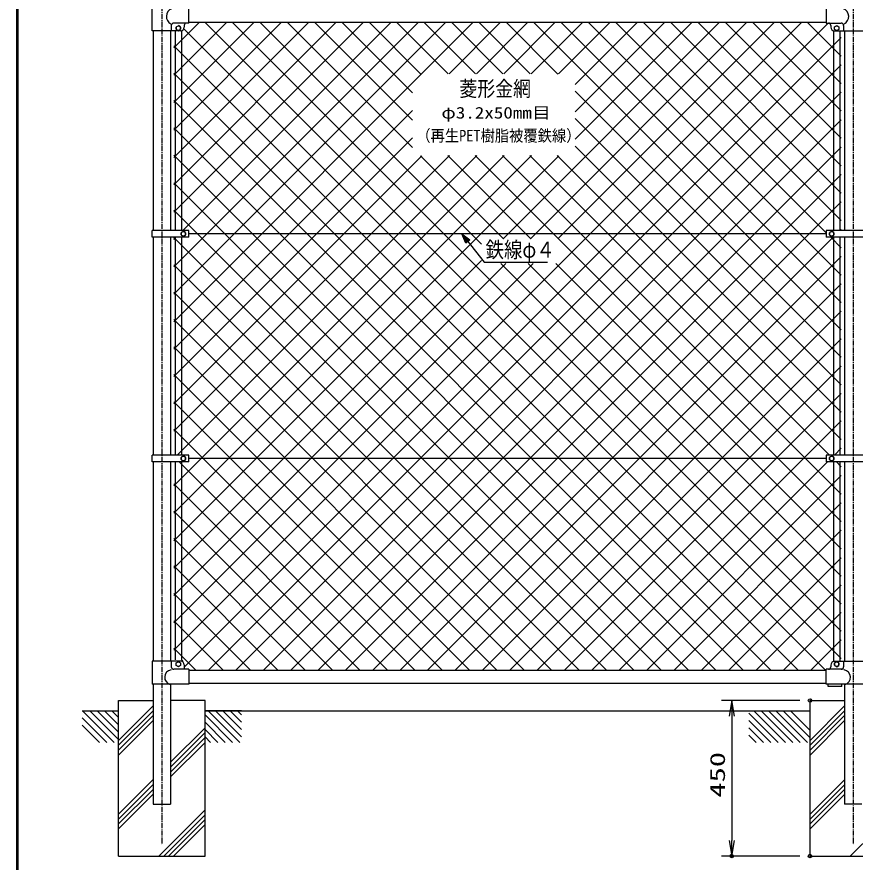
# Model space of a CAD drawing. Units: millimetres, scale not verified. Extents: x -4425 to 4425, y -3150 to 3150.
# Drawn here: x -4050 to -1626, y -542 to 1903 of the extents above; entities that cross this region are included whole.
import ezdxf
from ezdxf.enums import TextEntityAlignment as Align

# ---------------------------------------------------------------- set-up
doc = ezdxf.new("R2010")
doc.units = ezdxf.units.MM
doc.header["$LTSCALE"] = 20
doc.header["$PDMODE"] = 32
doc.header["$PDSIZE"] = 10
doc.linetypes.add('USER1', pattern=[1.125, 0.75, -0.125, 0.125, -0.125])
for name, color, linetype, lineweight in [('0-0_10', 4, 'USER1', 25), ('0-3_1', 7, 'Continuous', 25), ('0-4_0', 7, 'Continuous', 25), ('0-5_11', 4, 'Continuous', 25), ('0-6_13', 7, 'Continuous', 25), ('0-7_14', 7, 'Continuous', 25), ('0-8_EXTCNT-L', 1, 'Continuous', 25), ('0-C_WAKU', 7, 'Continuous', 25)]:
    doc.layers.add(name, color=color, linetype=linetype, lineweight=lineweight)
doc.layers.add('0-9_DEFPOINTS', color=7, linetype='Continuous')
doc.styles.add('ＭＳ ゴシック', font='')
doc.styles.get('ＭＳ ゴシック').set_extended_font_data('MS Gothic')

# ---------------------------------------------------------------- blocks, each defined once
blk = doc.blocks.new('C7')
at = {"layer": '0-5_11'}
blk.add_line((19898.1, 71248.4), (20220.3, 70926.2), dxfattribs=at)
blk = doc.blocks.new('C8')
at = {"layer": '0-5_11'}
blk.add_line((20088.1, 72755.4), (21917.4, 70926.2), dxfattribs=at)
blk = doc.blocks.new('C9')
at = {"layer": '0-5_11'}
blk.add_line((19898.1, 72521.2), (21493.1, 70926.2), dxfattribs=at)
blk = doc.blocks.new('C10')
at = {"layer": '0-5_11'}
blk.add_line((19898.1, 72096.9), (21068.8, 70926.2), dxfattribs=at)
blk = doc.blocks.new('C11')
at = {"layer": '0-5_11'}
blk.add_line((19898.1, 71672.6), (20644.6, 70926.2), dxfattribs=at)
blk = doc.blocks.new('C12')
at = {"layer": '0-5_11'}
blk.add_line((14209, 72755.4), (16036.8, 70927.7), dxfattribs=at)
blk = doc.blocks.new('C13')
at = {"layer": '0-5_11'}
blk.add_line((14633.3, 72755.4), (16298.1, 71090.7), dxfattribs=at)
blk = doc.blocks.new('C14')
at = {"layer": '0-5_11'}
blk.add_line((15057.6, 72755.4), (16298.1, 71514.9), dxfattribs=at)
blk = doc.blocks.new('C15')
at = {"layer": '0-5_11'}
blk.add_line((15481.8, 72755.4), (16298.1, 71939.2), dxfattribs=at)
blk = doc.blocks.new('C16')
at = {"layer": '0-5_11'}
blk.add_line((15906.1, 72755.4), (16298.1, 72363.5), dxfattribs=at)
blk = doc.blocks.new('C18')
at = {"layer": '0-5_11'}
blk.add_line((53047.8, 72755.4), (54875.5, 70927.7), dxfattribs=at)
blk = doc.blocks.new('C19')
at = {"layer": '0-5_11'}
blk.add_line((53472, 72755.4), (55299.8, 70927.7), dxfattribs=at)
blk = doc.blocks.new('C20')
at = {"layer": '0-5_11'}
blk.add_line((53896.3, 72755.4), (55724.1, 70927.7), dxfattribs=at)
blk = doc.blocks.new('C21')
at = {"layer": '0-5_11'}
blk.add_line((54320.6, 72755.4), (56148.3, 70927.7), dxfattribs=at)
blk = doc.blocks.new('C22')
at = {"layer": '0-5_11'}
blk.add_line((54744.8, 72755.4), (56298.1, 71202.2), dxfattribs=at)
blk = doc.blocks.new('C23')
at = {"layer": '0-5_11'}
blk.add_line((55169.1, 72755.4), (56298.1, 71626.5), dxfattribs=at)
blk = doc.blocks.new('C24')
at = {"layer": '0-3_1', "color": 4}
blk.add_lwpolyline([(35688.1, 87922.5), (35459.9, 88455.4), (35923.9, 88107.9)], close=True, dxfattribs=at)
for points in [[(35459.9, 88455.4), (36754.6, 86808.6), (40402.6, 86808.6)], [(35747, 87968.8), (35632.9, 88235.3), (35864.9, 88061.5)]]:
    blk.add_lwpolyline(points, dxfattribs=at)
blk = doc.blocks.new('DARROWS')
at = {"layer": '0-4_0', "color": 2}
blk.add_line((0, 0), (-19.982, 0), dxfattribs=at)
blk.add_lwpolyline([(-20, -3.333), (0, 0), (-20, 3.333)], dxfattribs=at)

msp = doc.modelspace()

# ---------------------------------------------------------------- linework, layer by layer
at = {"layer": '0-0_10'}
for p, q in [((-3630.91, 1957.45), (-3630.91, -490.11)), ((-1630.91, 1957.45), (-1630.91, -490.11))]:
    msp.add_line(p, q, dxfattribs=at)
at = {"layer": '0-3_1'}
for p, q in [((-3552.92, 1887.89), (-1708.91, 1887.89)), ((-3575.91, 1863.39), (-3658.41, 1863.39)), ((-3655.91, 1863.39), (-3655.91, 1285.89)), ((-3605.91, 1863.39), (-3605.91, 1285.89)), ((-3603.41, 1878.39), (-3603.41, 1863.39)), ((-3565.91, 1878.39), (-3565.91, 1873.39)), ((-1695.91, 1878.39), (-1695.91, 1873.39)), ((-1685.97, 1863.39), (-1575.86, 1863.39)), ((-1685.91, 1863.39), (-1575.91, 1863.39)), ((-1658.91, 1878.39), (-1658.91, 1863.39)), ((-1655.91, 1863.39), (-1655.91, 1285.89)), ((-1708.91, 1275.89), (-3552.92, 1275.89)), ((-3655.91, 1265.89), (-3655.91, 635.89)), ((-3605.91, 1265.89), (-3605.91, 635.89)), ((-3592.42, 1265.89), (-3592.42, 635.89)), ((-3573.42, 1265.89), (-3573.42, 635.89)), ((-1655.91, 1265.89), (-1655.91, 635.89)), ((-3655.91, 615.89), (-3655.91, 39.39)), ((-3605.91, 615.89), (-3605.91, 39.39)), ((-3592.42, 615.89), (-3592.42, 43.39)), ((-3573.42, 615.89), (-3573.42, 43.39)), ((-1708.91, 625.89), (-3552.92, 625.89)), ((-1655.91, 615.89), (-1655.91, 38.39)), ((-3575.91, 39.39), (-3658.41, 39.39)), ((-3603.41, 39.39), (-3603.41, 23.39)), ((-3573.42, 43.46), (-3569.92, 40.25)), ((-3565.91, 29.39), (-3565.91, 16.39)), ((-1695.91, 28.39), (-1695.91, 23.39)), ((-1575.91, 38.39), (-1685.91, 38.39)), ((-1658.91, 38.39), (-1658.91, 23.39)), ((-3552.92, 13.89), (-1708.91, 13.89)), ((-3552.92, -24.11), (-1708.91, -24.11)), ((-3655.91, -26.61), (-3655.91, -74.11)), ((-3605.91, -26.61), (-3605.91, -374.11)), ((-1663.91, -33.61), (-1663.91, -26.61)), ((-1655.91, -26.61), (-1655.91, -374.11)), ((-3755.91, -74.11), (-3655.91, -74.11)), ((-3755.91, -524.11), (-3755.91, -74.11)), ((-3655.91, -74.11), (-3655.91, -374.11)), ((-3505.91, -74.11), (-3605.91, -74.11)), ((-3505.91, -524.11), (-3505.91, -74.11)), ((-1755.91, -74.11), (-1655.91, -74.11)), ((-1755.91, -524.11), (-1755.91, -74.11)), ((-3655.91, -374.11), (-3605.91, -374.11)), ((-3755.91, -524.11), (-3505.91, -524.11))]:
    msp.add_line(p, q, dxfattribs=at)
at = {"layer": '0-3_1', "color": 4}
for p, q in [((-3755.91, -189.41), (-3655.91, -89.41)), ((-1755.91, -189.41), (-1655.91, -89.41)), ((-3755.91, -203.55), (-3655.91, -103.55)), ((-3755.91, -217.7), (-3655.91, -117.7)), ((-1755.91, -203.55), (-1655.91, -103.55)), ((-1755.91, -217.7), (-1655.91, -117.7)), ((-3755.91, -231.84), (-3655.91, -131.84)), ((-1755.91, -231.84), (-1655.91, -131.84)), ((-3605.91, -252.97), (-3505.91, -152.97)), ((-3605.91, -267.11), (-3505.91, -167.11)), ((-3605.91, -281.26), (-3505.91, -181.26)), ((-3605.91, -295.4), (-3505.91, -195.4)), ((-3755.91, -402.97), (-3655.91, -302.97)), ((-3755.91, -417.11), (-3655.91, -317.12)), ((-1755.91, -402.97), (-1656.71, -303.77)), ((-3755.91, -431.26), (-3655.91, -331.26)), ((-1755.91, -417.12), (-1656.71, -317.92)), ((-1755.91, -431.26), (-1656.71, -332.06)), ((-3755.91, -445.4), (-3655.91, -345.4)), ((-1755.91, -445.4), (-1656.71, -346.2)), ((-3639.54, -524.11), (-3505.91, -390.49)), ((-1639.54, -524.11), (-1505.91, -390.49)), ((-3625.4, -524.11), (-3505.91, -404.63)), ((-3611.25, -524.11), (-3505.91, -418.77)), ((-3597.11, -524.11), (-3505.91, -432.91))]:
    msp.add_line(p, q, dxfattribs=at)
at = {"layer": '0-3_1'}
for points in [[(-3589.42, 1874.64), (-3589.42, 1867.14), (-3582.92, 1863.38), (-3576.42, 1867.14), (-3576.42, 1874.64), (-3582.92, 1878.4)], [(-1663.91, -33.61), (-1703.91, -33.61), (-1703.91, -26.61)], [(-1755.91, -524.11), (-1505.91, -524.11), (-1505.91, -74.11)]]:
    msp.add_lwpolyline(points, dxfattribs=at)
for points in [[(-1678.92, 1878.39), (-1672.42, 1874.64), (-1672.42, 1867.14), (-1678.92, 1863.38), (-1685.42, 1867.14), (-1685.42, 1874.64)], [(-3582.92, 23.39), (-3589.42, 27.14), (-3589.42, 34.64), (-3582.92, 38.4), (-3576.42, 34.64), (-3576.42, 27.14)], [(-1678.92, 23.39), (-1672.42, 27.14), (-1672.42, 34.64), (-1678.92, 38.4), (-1685.42, 34.64), (-1685.42, 27.14)]]:
    msp.add_lwpolyline(points, close=True, dxfattribs=at)
for centre in [(-3582.92, 1870.89), (-1678.92, 1870.89), (-3582.92, 30.89), (-1678.92, 30.89)]:
    msp.add_circle(centre, 6.5, dxfattribs=at)
for centre, radius, start, end in [((-3594.14, 1904.63), 23.62, 110.71131, 242.59012), ((-1667.68, 1904.63), 23.62, 297.40988, 69.28869), ((-3596.41, 1878.39), 7, 90, 180), ((-3558.91, 1878.39), 7, 90, 180), ((-1702.91, 1878.39), 7, 0, 90), ((-1665.91, 1878.39), 7, 0, 90), ((-3575.91, 1873.39), 10, 270, 0), ((-1685.91, 1873.39), 10, 180, 270), ((-3575.91, 29.39), 10, 0, 90), ((-1685.91, 28.39), 10, 90, 180), ((-3600.76, -7.13), 21.8, 98.96718, 253.42868), ((-3596.41, 23.39), 7, 180.00189, 270), ((-1702.91, 23.39), 7, 270, 0), ((-1665.91, 23.39), 7, 270, 0), ((-1661.06, -7.13), 21.8, 286.57156, 81.03305)]:
    msp.add_arc(centre, radius, start, end, dxfattribs=at)
at = {"layer": '0-4_0'}
for p, q in [((-3596.41, 1813.7), (-3522.23, 1887.89)), ((-3596.41, 1734.51), (-3443.03, 1887.89)), ((-3596.41, 1655.31), (-3363.84, 1887.89)), ((-3596.41, 1576.12), (-3284.64, 1887.89)), ((-3596.41, 1496.92), (-3205.44, 1887.89)), ((-3596.41, 1417.72), (-3126.25, 1887.89)), ((-3596.41, 1338.53), (-3047.05, 1887.89)), ((-3596.41, 1180.14), (-2888.66, 1887.89)), ((-3596.41, 1100.94), (-2809.47, 1887.89)), ((-3596.41, 1021.74), (-2730.27, 1887.89)), ((-3596.41, 71.39), (-1779.92, 1887.89)), ((-3569.86, 1285.89), (-2967.86, 1887.89)), ((-3565.91, 22.7), (-1703.22, 1885.39)), ((-1665.75, 47.47), (-3506.17, 1887.89)), ((-1665.75, 126.67), (-3426.97, 1887.89)), ((-2706.32, 1246.43), (-3347.78, 1887.89)), ((-2906.09, 1525.4), (-3268.58, 1887.89)), ((-2906.09, 1604.59), (-3189.39, 1887.89)), ((-2906.09, 1683.79), (-3110.19, 1887.89)), ((-2881.19, 1738.08), (-3030.99, 1887.89)), ((-2803.02, 1739.11), (-2951.8, 1887.89)), ((-2723.83, 1739.11), (-2872.6, 1887.89)), ((-2799.85, 1739.11), (-2651.07, 1887.89)), ((-2644.63, 1739.11), (-2793.41, 1887.89)), ((-2720.65, 1739.11), (-2571.88, 1887.89)), ((-2565.43, 1739.11), (-2714.21, 1887.89)), ((-2643.69, 1261.7), (-2017.51, 1887.89)), ((-2641.46, 1739.11), (-2492.68, 1887.89)), ((-2485.21, 1738.08), (-2635.01, 1887.89)), ((-2564.49, 1261.7), (-1938.31, 1887.89)), ((-2562.26, 1739.11), (-2413.49, 1887.89)), ((-1665.75, 997.82), (-2555.82, 1887.89)), ((-2485.3, 1261.7), (-1859.11, 1887.89)), ((-2483.06, 1739.11), (-2334.29, 1887.89)), ((-1665.75, 1077.02), (-2476.62, 1887.89)), ((-2435.36, 1707.62), (-2255.09, 1887.89)), ((-2435.36, 1628.42), (-2175.9, 1887.89)), ((-2435.36, 1549.23), (-2096.7, 1887.89)), ((-1665.75, 1156.21), (-2397.43, 1887.89)), ((-1708.91, 1278.57), (-2318.23, 1887.89)), ((-1665.75, 1314.61), (-2239.03, 1887.89)), ((-1665.75, 1393.8), (-2159.84, 1887.89)), ((-1665.75, 1473), (-2080.64, 1887.89)), ((-1665.75, 1552.19), (-2001.45, 1887.89)), ((-1665.75, 1631.39), (-1922.25, 1887.89)), ((-1665.75, 1710.59), (-1843.05, 1887.89)), ((-1665.75, 1789.78), (-1763.86, 1887.89)), ((-1711.37, 13.89), (-3566.78, 1869.31)), ((-3495.53, 13.89), (-1665.75, 1843.66)), ((-1790.56, 13.89), (-3596.41, 1819.74)), ((-3416.33, 13.89), (-1665.75, 1764.47)), ((-1869.76, 13.89), (-3596.41, 1740.54)), ((-1665.75, 918.63), (-2435.36, 1688.23)), ((-3337.13, 13.89), (-1665.75, 1685.27)), ((-1948.95, 13.89), (-3596.41, 1661.35)), ((-3596.41, 942.55), (-2906.09, 1632.87)), ((-3257.94, 13.89), (-1665.75, 1606.07)), ((-1665.75, 839.43), (-2435.36, 1609.04)), ((-2028.15, 13.89), (-3596.41, 1582.15)), ((-3596.41, 863.35), (-2906.09, 1553.67)), ((-3178.74, 13.89), (-1665.75, 1526.88)), ((-1665.75, 760.23), (-2435.36, 1529.84)), ((-2107.35, 13.89), (-3596.41, 1502.96)), ((-3596.41, 704.96), (-2799.04, 1502.33)), ((-3596.41, 546.57), (-2640.65, 1502.33)), ((-3596.41, 467.37), (-2561.46, 1502.33)), ((-3596.41, 784.16), (-2878.78, 1501.79)), ((-3596.41, 388.18), (-2482.8, 1501.79)), ((-3586.29, 635.89), (-2719.85, 1502.33)), ((-2642.4, 1261.7), (-2882.48, 1501.79)), ((-2563.2, 1261.7), (-2803.83, 1502.33)), ((-1665.75, 443.45), (-2724.63, 1502.33)), ((-1665.75, 522.65), (-2645.43, 1502.33)), ((-1699.8, 635.89), (-2566.24, 1502.33)), ((-1665.75, 681.04), (-2487.04, 1502.33)), ((-3099.55, 13.89), (-1665.75, 1447.68)), ((-2186.54, 13.89), (-3596.41, 1423.76)), ((-3020.35, 13.89), (-1665.75, 1368.49)), ((-2265.74, 13.89), (-3596.41, 1344.56)), ((-1669.15, 1285.89), (-1665.75, 1289.29)), ((-3596.41, 1259.33), (-3589.86, 1265.89)), ((-2344.93, 13.89), (-3596.41, 1265.37)), ((-2941.15, 13.89), (-1689.15, 1265.89)), ((-1665.75, 1235.41), (-1696.23, 1265.89)), ((-3596.41, 308.98), (-2706.32, 1199.07)), ((-2861.96, 13.89), (-1665.75, 1210.09)), ((-3596.41, 229.78), (-2636.08, 1190.11)), ((-3596.41, 150.59), (-2556.89, 1190.11)), ((-2424.13, 13.89), (-3596.41, 1186.17)), ((-1665.75, 205.86), (-2650, 1190.11)), ((-1665.75, 285.06), (-2570.81, 1190.11)), ((-1665.75, 364.25), (-2491.61, 1190.11)), ((-2782.76, 13.89), (-1665.75, 1130.9)), ((-2503.32, 13.89), (-3596.41, 1106.98)), ((-2703.57, 13.89), (-1665.75, 1051.7)), ((-2582.52, 13.89), (-3596.41, 1027.78)), ((-2624.37, 13.89), (-1665.75, 972.51)), ((-2661.72, 13.89), (-3596.41, 948.58)), ((-2545.17, 13.89), (-1665.75, 893.31)), ((-2740.91, 13.89), (-3596.41, 869.39)), ((-2465.98, 13.89), (-1665.75, 814.11)), ((-2820.11, 13.89), (-3596.41, 790.19)), ((-2386.78, 13.89), (-1665.75, 734.92)), ((-2899.3, 13.89), (-3596.41, 711)), ((-1685.59, 635.89), (-1665.75, 655.72)), ((-2978.5, 13.89), (-3580.5, 615.89)), ((-2307.59, 13.89), (-1705.59, 615.89)), ((-1665.75, 601.84), (-1679.8, 615.89)), ((-2228.39, 13.89), (-1665.75, 576.53)), ((-3057.7, 13.89), (-3596.41, 552.6)), ((-2149.19, 13.89), (-1665.75, 497.33)), ((-3136.89, 13.89), (-3596.41, 473.41)), ((-2070, 13.89), (-1665.75, 418.13)), ((-3216.09, 13.89), (-3596.41, 394.21)), ((-1990.8, 13.89), (-1665.75, 338.94)), ((-3295.28, 13.89), (-3596.41, 315.02)), ((-1911.61, 13.89), (-1665.75, 259.74)), ((-3374.48, 13.89), (-3596.41, 235.82)), ((-1832.41, 13.89), (-1665.75, 180.55)), ((-3453.68, 13.89), (-3596.41, 156.62)), ((-1753.22, 13.89), (-1665.75, 101.35)), ((-3532.87, 13.89), (-3596.41, 77.43))]:
    msp.add_line(p, q, dxfattribs=at)
at = {"layer": '0-4_0', "color": 1}
for p, q in [((-1785.91, -74.11), (-2012.34, -74.11)), ((-1785.91, -524.11), (-2012.34, -524.11))]:
    msp.add_line(p, q, dxfattribs=at)
at = {"layer": '0-4_0', "color": 2}
msp.add_line((-1982.34, -119.11), (-1982.34, -479.11), dxfattribs=at)
at = {"layer": '0-5_11', "color": 7}
for p, q in [((-3861.55, -104.11), (-3755.91, -104.11)), ((-3505.91, -104.11), (-1755.91, -104.11)), ((-3400.27, -104.11), (-3505.91, -104.11))]:
    msp.add_line(p, q, dxfattribs=at)
at = {"layer": '0-5_11'}
for p, q in [((-3475.2, -104.11), (-3400.5, -178.81)), ((-3453.99, -104.11), (-3400.5, -157.59)), ((-3432.77, -104.11), (-3400.5, -136.38)), ((-3411.56, -104.11), (-3400.5, -115.17)), ((-1933.11, -110.65), (-1848.25, -195.5)), ((-3861.32, -124.37), (-3790.19, -195.5)), ((-3861.32, -145.58), (-3811.4, -195.5)), ((-1933.11, -131.86), (-1869.47, -195.5)), ((-1933.11, -153.07), (-1890.68, -195.5)), ((-1933.11, -174.29), (-1911.89, -195.5))]:
    msp.add_line(p, q, dxfattribs=at)
at = {"layer": '0-6_13'}
for p, q in [((-1708.91, 1928.39), (-1708.91, 1885.39)), ((-1708.91, 1885.39), (-1665.91, 1885.39)), ((-1688.41, 1863.39), (-1688.41, 1285.89)), ((-1669.41, 1863.39), (-1669.41, 1285.89)), ((-1552.92, 1285.89), (-1708.91, 1285.89)), ((-1708.91, 1285.89), (-1708.91, 1265.89)), ((-1552.92, 1265.89), (-1708.91, 1265.89)), ((-1688.41, 1265.89), (-1688.41, 635.89)), ((-1669.41, 1265.89), (-1669.41, 635.89)), ((-1552.92, 635.89), (-1708.91, 635.89)), ((-1708.91, 635.89), (-1708.91, 615.89)), ((-1552.92, 615.89), (-1708.91, 615.89)), ((-1693.41, 633.39), (-1699.91, 629.64)), ((-1699.91, 629.64), (-1699.91, 622.13)), ((-1699.91, 622.13), (-1693.41, 618.38)), ((-1686.91, 629.64), (-1693.41, 633.39)), ((-1693.41, 618.38), (-1686.91, 622.13)), ((-1688.41, 615.89), (-1688.41, 38.39)), ((-1686.91, 622.13), (-1686.91, 629.64)), ((-1669.41, 615.89), (-1669.41, 38.39)), ((-1658.91, 16.39), (-1708.91, 16.39))]:
    msp.add_line(p, q, dxfattribs=at)
msp.add_lwpolyline([(-1693.41, 1283.39), (-1699.91, 1279.64), (-1699.91, 1272.13), (-1693.41, 1268.38), (-1686.91, 1272.13), (-1686.91, 1279.64)], close=True, dxfattribs=at)
msp.add_lwpolyline([(-1590.28, -26.61), (-1708.91, -26.61), (-1708.91, 16.39)], dxfattribs=at)
for centre in [(-1693.41, 1275.89), (-1693.41, 625.89)]:
    msp.add_circle(centre, 6.5, dxfattribs=at)
at = {"layer": '0-7_14'}
for p, q in [((-3658.41, 1863.39), (-3658.41, 1928.39)), ((-3552.92, 1885.39), (-3552.92, 1928.39)), ((-3552.92, 1885.39), (-3596.41, 1885.39)), ((-3592.42, 1863.39), (-3592.42, 1285.89)), ((-3573.42, 1863.39), (-3573.42, 1285.89)), ((-3658.41, 1265.89), (-3658.41, 1285.89)), ((-3552.92, 1285.89), (-3658.41, 1285.89)), ((-3552.92, 1265.89), (-3552.92, 1285.89)), ((-3552.92, 1265.89), (-3658.41, 1265.89)), ((-3552.92, 635.89), (-3658.41, 635.89)), ((-3552.92, 615.89), (-3552.92, 635.89)), ((-3568.42, 633.39), (-3574.92, 629.64)), ((-3574.92, 629.64), (-3574.92, 622.13)), ((-3574.92, 622.13), (-3568.42, 618.38)), ((-3561.92, 629.64), (-3568.42, 633.39)), ((-3568.42, 618.38), (-3561.92, 622.13)), ((-3561.92, 622.13), (-3561.92, 629.64)), ((-3658.41, 39.39), (-3658.41, -26.61)), ((-3552.92, 16.39), (-3596.41, 16.39)), ((-3552.92, 16.39), (-3552.92, -26.61)), ((-3552.92, -26.61), (-3658.41, -26.61))]:
    msp.add_line(p, q, dxfattribs=at)
msp.add_lwpolyline([(-3568.42, 1283.39), (-3574.92, 1279.64), (-3574.92, 1272.13), (-3568.42, 1268.38), (-3561.92, 1272.13), (-3561.92, 1279.64)], close=True, dxfattribs=at)
msp.add_lwpolyline([(-3552.92, 615.89), (-3658.41, 615.89), (-3658.41, 635.89)], dxfattribs=at)
for centre in [(-3568.42, 1275.89), (-3568.42, 625.89)]:
    msp.add_circle(centre, 6.5, dxfattribs=at)
at = {"layer": '0-8_EXTCNT-L', "color": 4}
msp.add_line((-1605.91, -374.11), (-1656.71, -374.11), dxfattribs=at)
at = {"layer": '0-9_DEFPOINTS'}
for p in [(-1755.91, -74.11), (-1982.34, -524.11), (-1755.91, -524.11)]:
    msp.add_point(p, dxfattribs=at)
at = {"layer": '0-C_WAKU'}
msp.add_line((-4047.95, -2923), (-4047.95, 2923), dxfattribs=at)
msp.add_lwpolyline([(-4049.95, 2925), (4200.05, 2925), (4200.05, -2925), (-4049.95, -2925)], close=True, dxfattribs=at)
msp.add_lwpolyline([(-4045.95, -2921), (-4045.95, 2921), (4196.05, 2921)], dxfattribs=at)

# ---------------------------------------------------------------- block references
at = {"layer": '0-4_0', "xscale": 0.05, "yscale": 0.05}
for name, p in [('C24', (-4535.82, -3146.88)), ('C12', (-4570.82, -3741.88)), ('C13', (-4570.82, -3741.88)), ('C14', (-4570.82, -3741.88)), ('C15', (-4570.82, -3741.88)), ('C16', (-4570.82, -3741.88)), ('C9', (-4500.82, -3741.88)), ('C8', (-4500.82, -3741.88)), ('C18', (-4570.82, -3741.88)), ('C19', (-4570.82, -3741.88)), ('C20', (-4570.82, -3741.88)), ('C21', (-4570.82, -3741.88)), ('C22', (-4570.82, -3741.88)), ('C23', (-4570.82, -3741.88)), ('C10', (-4500.82, -3741.88)), ('C11', (-4500.82, -3741.88)), ('C7', (-4500.82, -3741.88))]:
    msp.add_blockref(name, p, dxfattribs=at)
at = {"layer": '0-4_0', "xscale": 2.25, "yscale": 2.25}
for p, rotation in [((-1982.34, -74.11), 90), ((-1982.34, -524.11), 270)]:
    msp.add_blockref('DARROWS', p, dxfattribs=dict(at, rotation=rotation))

# ---------------------------------------------------------------- texts
at = {"layer": '0-3_1', "color": 4, "style": 'ＭＳ ゴシック', "width": 0.85}
for s, height, p in [('菱形金網', 44.57, (-2769.84, 1660.02)), ('鉄線φ４', 45.89, (-2694.39, 1193.21))]:
    msp.add_text(s, height=height, dxfattribs=at).set_placement(p, align=Align.BOTTOM_LEFT)
at = {"layer": '0-4_0', "color": 3, "style": 'ＭＳ ゴシック', "width": 1.5}
msp.add_text('450', height=43.26, rotation=90, dxfattribs=at).set_placement((-1989.01, -355.36), align=Align.BOTTOM_LEFT)
at = {"layer": '0-8_EXTCNT-L', "color": 4, "style": 'ＭＳ ゴシック'}
for s, width, p in [('φ3.2x50mm目', 1.2, (-2822.25, 1599.23)), ('（再生PET樹脂被覆鉄線）', 0.9, (-2894.86, 1532.89))]:
    msp.add_text(s, height=33.67, dxfattribs=dict(at, width=width)).set_placement(p, align=Align.BOTTOM_LEFT)

doc.saveas('drawing.dxf')
